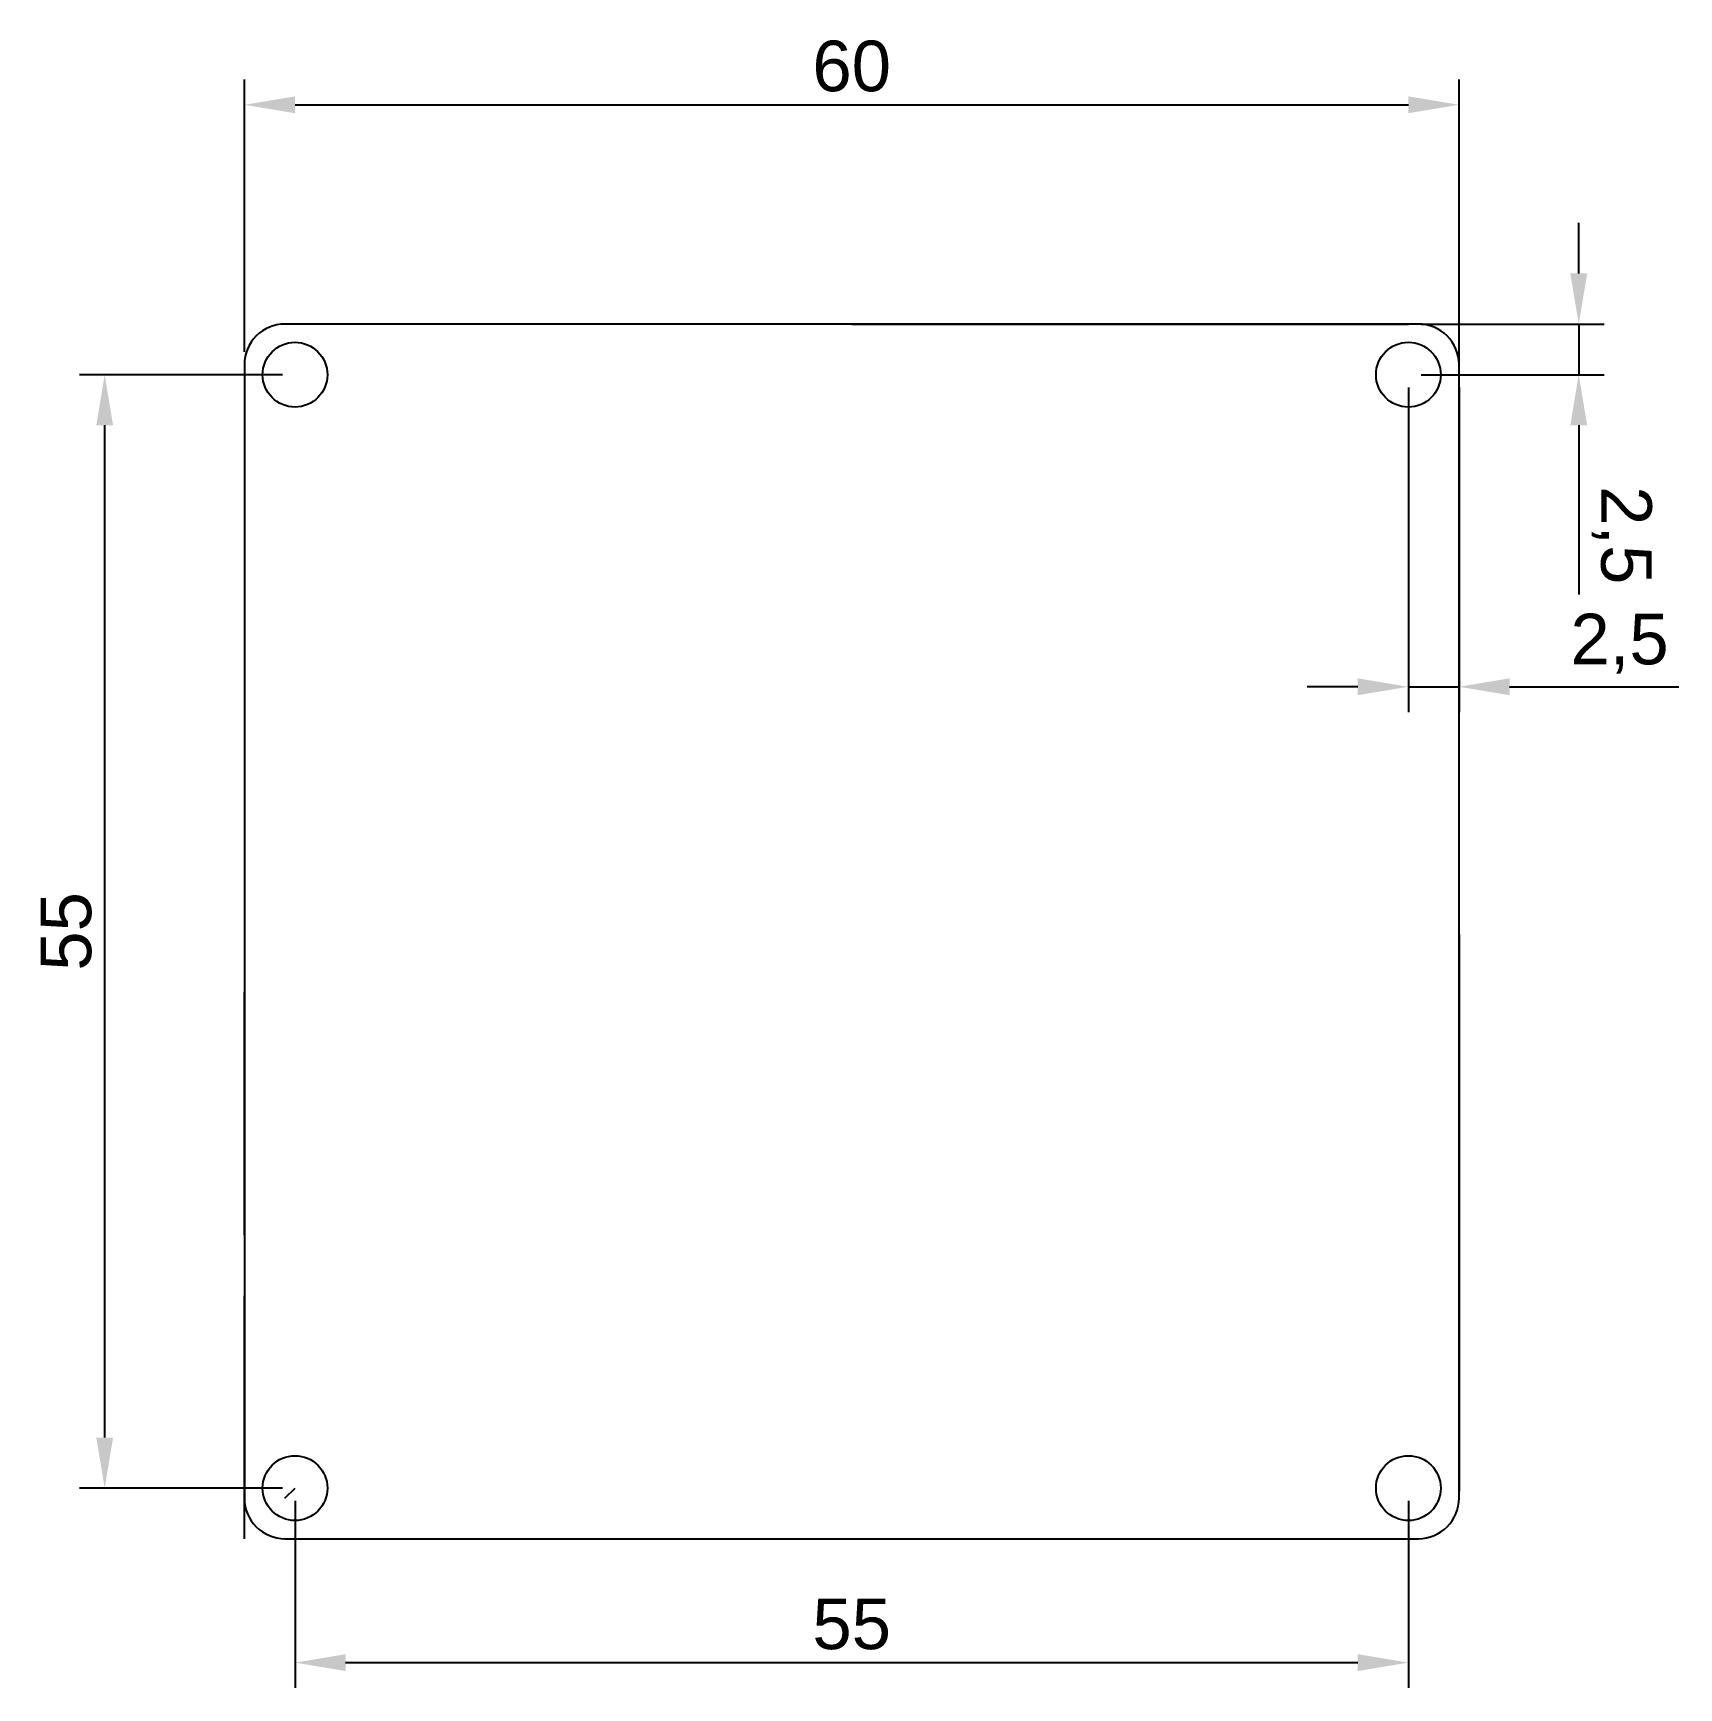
# Model space of a CAD drawing. Header units: millimetres. Extents: x -10.4 to 70.9, y -7.4 to 74.4.
import ezdxf

# ---------------------------------------------------------------- set-up
doc = ezdxf.new("R2010")
doc.units = ezdxf.units.MM
doc.linetypes.add('ACAD_ISO02W100', pattern=[15, 12, -3])
doc.styles.get("Standard").update_dxf_attribs({"font": 'arial.ttf'})
doc.dimstyles.new('ISO-25', dxfattribs={"dimtxt": 2.5, "dimasz": 2.5, "dimexe": 1.25, "dimexo": 0.625, "dimtad": 1, "dimtxsty": 'Standard', "dimcen": 2.5, "dimadec": 0, "dimazin": 0, "dimtfac": 1, "dimtmove": 0, "dimatfit": 3, "dimfxl": 1, "dimarcsym": 0})

# ---------------------------------------------------------------- blocks, each defined once
blk = doc.blocks.new('*D11')
at = {"color": 0, "lineweight": -2, "transparency": 16777216}
for p, q in [((2.5, 1.875), (2.5, -7.369)), ((57.5, 1.875), (57.5, -7.369)), ((5, -6.119), (55, -6.119))]:
    blk.add_line(p, q, dxfattribs=at)
at = {"color": 0, "transparency": 16777216}
for points in [[(5, -5.702), (5, -6.535), (2.5, -6.119)], [(55, -5.702), (55, -6.535), (57.5, -6.119)]]:
    blk.add_solid(points, dxfattribs=at)
at = {"layer": 'Defpoints', "color": 0, "transparency": 16777216}
for p in [(2.5, 2.5), (57.5, 2.5), (57.5, -6.119)]:
    blk.add_point(p, dxfattribs=at)
at = {"color": 0, "transparency": 16777216, "insert": (30, -4.222), "char_height": 2.5, "attachment_point": 5}
blk.add_mtext('55', dxfattribs=at)
blk = doc.blocks.new('*D12')
at = {"color": 0, "lineweight": -2, "transparency": 16777216}
for p, q in [((1.875, 57.5), (-8.151, 57.5)), ((-6.901, 5), (-6.901, 55)), ((1.875, 2.5), (-8.151, 2.5))]:
    blk.add_line(p, q, dxfattribs=at)
at = {"color": 0, "transparency": 16777216}
for points in [[(-7.318, 55), (-6.485, 55), (-6.901, 57.5)], [(-7.318, 5), (-6.485, 5), (-6.901, 2.5)]]:
    blk.add_solid(points, dxfattribs=at)
at = {"layer": 'Defpoints', "color": 0, "transparency": 16777216}
for p in [(-6.901, 57.5), (2.5, 57.5), (2.5, 2.5)]:
    blk.add_point(p, dxfattribs=at)
at = {"color": 0, "transparency": 16777216, "insert": (-8.798, 30), "char_height": 2.5, "attachment_point": 5, "rotation": 90}
blk.add_mtext('55', dxfattribs=at)
blk = doc.blocks.new('*D13')
at = {"color": 0, "lineweight": -2, "transparency": 16777216}
for p, q in [((0, 58.625), (0, 72.082)), ((60, 57.972), (60, 72.082)), ((2.5, 70.832), (57.5, 70.832))]:
    blk.add_line(p, q, dxfattribs=at)
at = {"color": 0, "transparency": 16777216}
for points in [[(2.5, 71.249), (2.5, 70.416), (0, 70.832)], [(57.5, 71.249), (57.5, 70.416), (60, 70.832)]]:
    blk.add_solid(points, dxfattribs=at)
at = {"layer": 'Defpoints', "color": 0, "transparency": 16777216}
for p in [(60, 70.832), (0, 58), (60, 57.347)]:
    blk.add_point(p, dxfattribs=at)
at = {"color": 0, "transparency": 16777216, "insert": (30, 72.734), "char_height": 2.5, "attachment_point": 5}
blk.add_mtext('60', dxfattribs=at)
blk = doc.blocks.new('*D15')
at = {"color": 0, "lineweight": -2, "transparency": 16777216}
for p, q in [((65.915, 62.5), (65.915, 65)), ((58.125, 60), (67.165, 60)), ((65.915, 60), (65.915, 57.5)), ((58.125, 57.5), (67.165, 57.5)), ((65.915, 55), (65.915, 46.637))]:
    blk.add_line(p, q, dxfattribs=at)
at = {"color": 0, "transparency": 16777216}
for points in [[(66.332, 62.5), (65.498, 62.5), (65.915, 60)], [(66.332, 55), (65.498, 55), (65.915, 57.5)]]:
    blk.add_solid(points, dxfattribs=at)
at = {"layer": 'Defpoints', "color": 0, "transparency": 16777216}
for p in [(57.5, 60), (57.5, 57.5), (65.915, 57.5)]:
    blk.add_point(p, dxfattribs=at)
at = {"color": 0, "transparency": 16777216, "insert": (68.042, 49.569), "char_height": 2.5, "attachment_point": 5, "rotation": 270.00011}
blk.add_mtext('2,5', dxfattribs=at)
blk = doc.blocks.new('*D16')
at = {"color": 0, "lineweight": -2, "transparency": 16777216}
for p, q in [((57.5, 56.875), (57.5, 40.834)), ((60, 56.875), (60, 40.834)), ((55, 42.084), (52.5, 42.084)), ((57.5, 42.084), (60, 42.084)), ((62.5, 42.084), (70.863, 42.084))]:
    blk.add_line(p, q, dxfattribs=at)
at = {"color": 0, "transparency": 16777216}
for points in [[(55, 42.5), (55, 41.667), (57.5, 42.084)], [(62.5, 42.5), (62.5, 41.667), (60, 42.084)]]:
    blk.add_solid(points, dxfattribs=at)
at = {"layer": 'Defpoints', "color": 0, "transparency": 16777216}
for p in [(57.5, 57.5), (60, 57.5), (60, 42.084)]:
    blk.add_point(p, dxfattribs=at)
at = {"color": 0, "transparency": 16777216, "insert": (67.931, 44.211), "char_height": 2.5, "attachment_point": 5, "rotation": 0.00011}
blk.add_mtext('2,5', dxfattribs=at)

msp = doc.modelspace()

# ---------------------------------------------------------------- linework, layer by layer
for p, q in [((30, 60), (2.5, 60)), ((30, 60), (57.5, 60)), ((60, 29.847), (60, 57.347)), ((60, 29.847), (60, 2.347)), ((2, 2), (2.5, 2.5))]:
    msp.add_line(p, q)
at = {"linetype": 'ACAD_ISO02W100'}
msp.add_line((0, 0), (0, 30), dxfattribs=at)
msp.add_lwpolyline([(2, 0), (58, 0, 0.414214), (60, 2), (60, 58, 0.414214), (58, 60), (2, 60, 0.414214), (0, 58), (0, 2, 0.414214)], format="xyb", close=True)
for centre in [(2.5, 57.5), (57.5, 57.5), (2.5, 2.5), (57.5, 2.5)]:
    msp.add_circle(centre, 1.6)

# ---------------------------------------------------------------- dimensions: what is measured, and where the dimension line sits
for base, p1, p2, picture, middle in [((60, 70.832), (0, 58), (60, 57.347), '*D13', (30, 72.734)), ((57.5, -6.119), (2.5, 2.5), (57.5, 2.5), '*D11', (30, -4.222))]:
    dim = msp.add_linear_dim(base=base, p1=p1, p2=p2, dimstyle='ISO-25')
    dim.commit()
    dim.dimension.update_dxf_attribs({"geometry": picture, "text_midpoint": middle})
for p1, p2, distance, picture, middle in [((57.5, 60), (57.5, 57.5), 8.415, '*D15', (68.042, 49.569)), ((2.5, 2.5), (2.5, 57.5), 9.401, '*D12', (-8.798, 30)), ((57.5, 57.5), (60, 57.5), -15.416, '*D16', (67.931, 44.211))]:
    dim = msp.add_aligned_dim(p1=p1, p2=p2, distance=distance, dimstyle='ISO-25')
    dim.commit()
    dim.dimension.update_dxf_attribs({"geometry": picture, "text_midpoint": middle})

doc.saveas('drawing.dxf')
